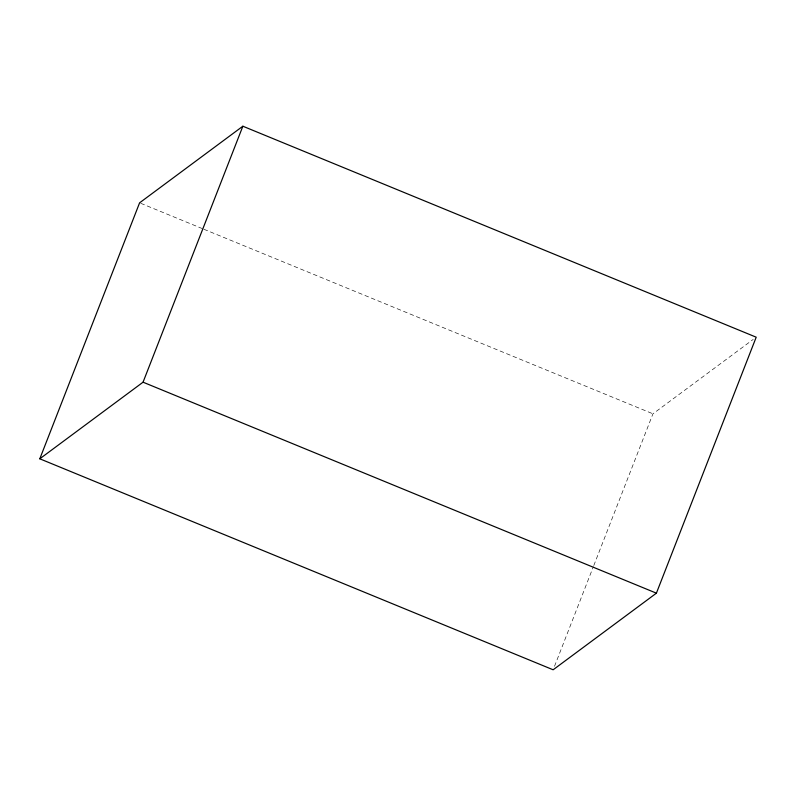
<?xml version="1.0" encoding="UTF-8"?>
<svg xmlns="http://www.w3.org/2000/svg" width="796" height="796" viewBox="0 0 796 796"><rect width="100%" height="100%" fill="white"/><g stroke="black" fill="none" stroke-linecap="round" stroke-linejoin="round"><path stroke-width="0.6" stroke-dasharray="3.98 2.98" d="M554.504 666.312L593.338 566.702M593.786 565.538L652.949 413.811L753.225 339.404M140.753 203.308L202.761 228.79M203.915 229.268L652.949 413.811"/><path stroke-width="1.19" d="M39.8 458.804L139.599 202.831L242.86 126.216L756.2 337.196L656.402 593.169L553.14 669.784L39.8 458.804L143.051 382.189L242.86 126.216M143.051 382.189L656.402 593.169"/></g></svg>
